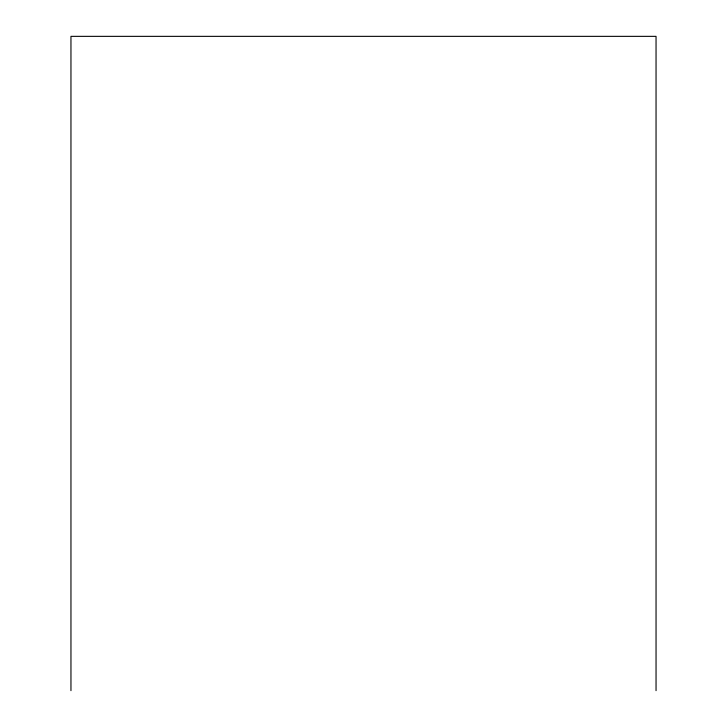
<?xml version="1.0" encoding="UTF-8"?>
<svg xmlns="http://www.w3.org/2000/svg" width="727" height="727" viewBox="0 0 727 727"><rect width="100%" height="100%" fill="white"/><g stroke="black" fill="none" stroke-linecap="round" stroke-linejoin="round"><path stroke-width="1.09" d="M656.045 690.65L656.045 36.35L70.955 36.35L70.955 690.65"/></g></svg>
